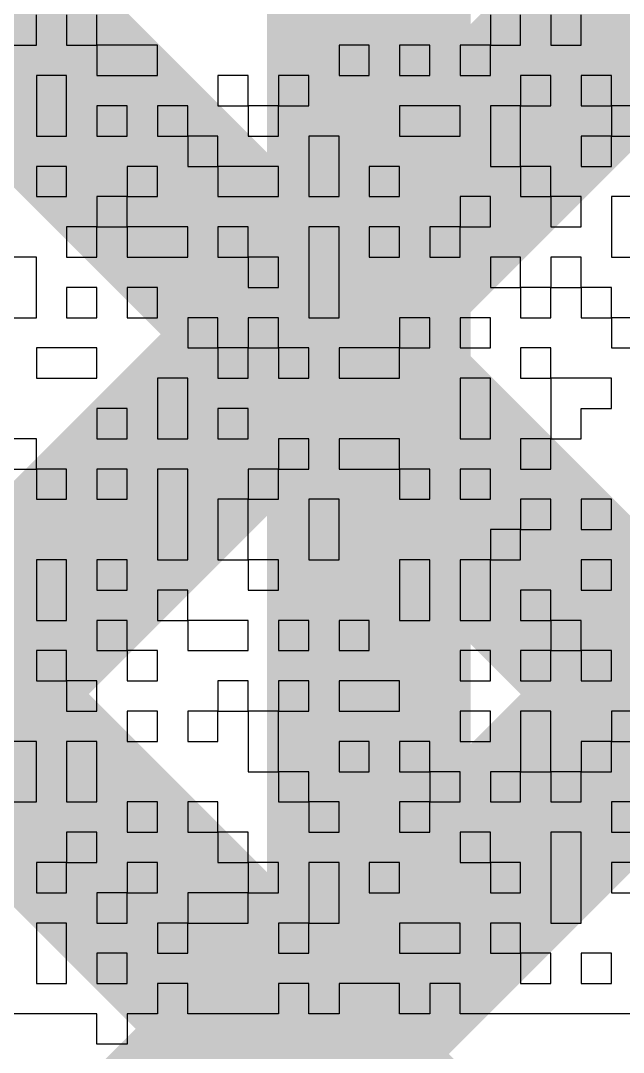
# Model space of a CAD drawing. Header units: millimetres. Extents: x 3.06 to 5.82, y 1.29 to 3.84.
# Drawn here: x 4.61332 to 4.637, y 1.85268 to 1.89322 of the extents above; entities that cross this region are included whole.
import ezdxf

# ---------------------------------------------------------------- set-up
doc = ezdxf.new("R2010")
doc.units = ezdxf.units.MM
doc.header["$MEASUREMENT"] = 0
for name, color, linetype in [('BottomLayer', 5, 'Continuous'), ('TopLayer', 1, 'Continuous'), ('TopOverlay', 2, 'Continuous')]:
    doc.layers.add(name, color=color, linetype=linetype)

msp = doc.modelspace()

# ---------------------------------------------------------------- linework, layer by layer
at = {"layer": 'BottomLayer', "const_width": 0.008}
for points in [[(4.26286, 1.491), (4.728458, 1.956598)], [(4.548786, 1.956598), (5.014384, 1.491)], [(4.57707, 1.956598), (5.022308, 1.511361)], [(4.602187, 1.886896), (4.671889, 1.956598)], [(4.603589, 1.860014), (4.700174, 1.956598)], [(4.605987, 1.871113), (4.9861, 1.491)]]:
    msp.add_lwpolyline(points, dxfattribs=at)
at = {"layer": 'TopLayer'}
for points, const_width in [([(4.627, 1.857113), (4.627, 1.971887)], 0.008), ([(4.577984, 1.9274), (4.627, 1.878384)], 0.008), ([(4.602534, 1.887243), (4.627, 1.911709)], 0.008), ([(4.602743, 1.859168), (4.627, 1.883425)], 0.008), ([(4.605945, 1.871155), (4.623494, 1.853606)], 0.008), ([(4.617887, 1.848), (4.627, 1.857113)], 0.008), ([(4.627, 1.826), (4.649, 1.848)], 0.022)]:
    msp.add_lwpolyline(points, dxfattribs=dict(at, const_width=const_width))
at = {"layer": 'TopLayer', "const_width": 0.004}
for points in [[(4.625, 1.883425, 1), (4.629, 1.883425, 1)], [(4.625, 1.878384, 1), (4.629, 1.878384, 1)], [(4.625, 1.857113, 1), (4.629, 1.857113, 1)], [(4.625, 1.857113, 1), (4.629, 1.857113, 1)], [(4.621494, 1.853606, 1), (4.625494, 1.853606, 1)]]:
    msp.add_lwpolyline(points, format="xyb", close=True, dxfattribs=at)
at = {"layer": 'TopOverlay'}
for p, q in [((4.613934, 1.892254), (4.613934, 1.893443)), ((4.615123, 1.893443), (4.615123, 1.892254)), ((4.616313, 1.892254), (4.616313, 1.893443)), ((4.631773, 1.893443), (4.631773, 1.892254)), ((4.632962, 1.892254), (4.632962, 1.893443)), ((4.634151, 1.893443), (4.634151, 1.892254)), ((4.635341, 1.892254), (4.635341, 1.893443)), ((4.612745, 1.892254), (4.613934, 1.892254)), ((4.615123, 1.892254), (4.616313, 1.892254)), ((4.616313, 1.892254), (4.616313, 1.891065)), ((4.618691, 1.892254), (4.616313, 1.892254)), ((4.618691, 1.891065), (4.618691, 1.892254)), ((4.627016, 1.892254), (4.625827, 1.892254)), ((4.625827, 1.892254), (4.625827, 1.891065)), ((4.627016, 1.891065), (4.627016, 1.892254)), ((4.629394, 1.892254), (4.628205, 1.892254)), ((4.628205, 1.892254), (4.628205, 1.891065)), ((4.629394, 1.891065), (4.629394, 1.892254)), ((4.631773, 1.892254), (4.630584, 1.892254)), ((4.630584, 1.892254), (4.630584, 1.891065)), ((4.631773, 1.892254), (4.632962, 1.892254)), ((4.631773, 1.891065), (4.631773, 1.892254)), ((4.634151, 1.892254), (4.635341, 1.892254)), ((4.615123, 1.891065), (4.613934, 1.891065)), ((4.613934, 1.891065), (4.613934, 1.889875)), ((4.615123, 1.889875), (4.615123, 1.891065)), ((4.616313, 1.891065), (4.618691, 1.891065)), ((4.622259, 1.891065), (4.62107, 1.891065)), ((4.62107, 1.891065), (4.62107, 1.889875)), ((4.622259, 1.889875), (4.622259, 1.891065)), ((4.624637, 1.891065), (4.623448, 1.891065)), ((4.623448, 1.891065), (4.623448, 1.889875)), ((4.624637, 1.889875), (4.624637, 1.891065)), ((4.625827, 1.891065), (4.627016, 1.891065)), ((4.628205, 1.891065), (4.629394, 1.891065)), ((4.630584, 1.891065), (4.631773, 1.891065)), ((4.634151, 1.891065), (4.632962, 1.891065)), ((4.632962, 1.891065), (4.632962, 1.889875)), ((4.634151, 1.889875), (4.634151, 1.891065)), ((4.63653, 1.891065), (4.635341, 1.891065)), ((4.635341, 1.891065), (4.635341, 1.889875)), ((4.63653, 1.889875), (4.63653, 1.891065)), ((4.613934, 1.889875), (4.613934, 1.888686)), ((4.615123, 1.888686), (4.615123, 1.889875)), ((4.617502, 1.889875), (4.616313, 1.889875)), ((4.616313, 1.889875), (4.616313, 1.888686)), ((4.617502, 1.888686), (4.617502, 1.889875)), ((4.61988, 1.889875), (4.618691, 1.889875)), ((4.618691, 1.889875), (4.618691, 1.888686)), ((4.61988, 1.888686), (4.61988, 1.889875)), ((4.62107, 1.889875), (4.622259, 1.889875)), ((4.622259, 1.889875), (4.622259, 1.888686)), ((4.623448, 1.889875), (4.622259, 1.889875)), ((4.623448, 1.889875), (4.624637, 1.889875)), ((4.623448, 1.888686), (4.623448, 1.889875)), ((4.630584, 1.889875), (4.628205, 1.889875)), ((4.628205, 1.889875), (4.628205, 1.888686)), ((4.630584, 1.888686), (4.630584, 1.889875)), ((4.632962, 1.889875), (4.631773, 1.889875)), ((4.631773, 1.889875), (4.631773, 1.888686)), ((4.632962, 1.889875), (4.634151, 1.889875)), ((4.632962, 1.888686), (4.632962, 1.889875)), ((4.635341, 1.889875), (4.63653, 1.889875)), ((4.63653, 1.889875), (4.63653, 1.888686)), ((4.637719, 1.889875), (4.63653, 1.889875)), ((4.613934, 1.888686), (4.615123, 1.888686)), ((4.616313, 1.888686), (4.617502, 1.888686)), ((4.618691, 1.888686), (4.61988, 1.888686)), ((4.61988, 1.888686), (4.61988, 1.887497)), ((4.62107, 1.888686), (4.61988, 1.888686)), ((4.62107, 1.887497), (4.62107, 1.888686)), ((4.622259, 1.888686), (4.623448, 1.888686)), ((4.625827, 1.888686), (4.624637, 1.888686)), ((4.624637, 1.888686), (4.624637, 1.887497)), ((4.625827, 1.887497), (4.625827, 1.888686)), ((4.628205, 1.888686), (4.630584, 1.888686)), ((4.631773, 1.888686), (4.631773, 1.887497)), ((4.632962, 1.887497), (4.632962, 1.888686)), ((4.63653, 1.888686), (4.635341, 1.888686)), ((4.635341, 1.888686), (4.635341, 1.887497)), ((4.63653, 1.888686), (4.637719, 1.888686)), ((4.63653, 1.887497), (4.63653, 1.888686)), ((4.615123, 1.887497), (4.613934, 1.887497)), ((4.613934, 1.887497), (4.613934, 1.886308)), ((4.615123, 1.886308), (4.615123, 1.887497)), ((4.618691, 1.887497), (4.617502, 1.887497)), ((4.617502, 1.887497), (4.617502, 1.886308)), ((4.618691, 1.886308), (4.618691, 1.887497)), ((4.61988, 1.887497), (4.62107, 1.887497)), ((4.62107, 1.887497), (4.62107, 1.886308)), ((4.623448, 1.887497), (4.62107, 1.887497)), ((4.623448, 1.886308), (4.623448, 1.887497)), ((4.624637, 1.887497), (4.624637, 1.886308)), ((4.625827, 1.886308), (4.625827, 1.887497)), ((4.628205, 1.887497), (4.627016, 1.887497)), ((4.627016, 1.887497), (4.627016, 1.886308)), ((4.628205, 1.886308), (4.628205, 1.887497)), ((4.631773, 1.887497), (4.632962, 1.887497)), ((4.632962, 1.887497), (4.632962, 1.886308)), ((4.634151, 1.887497), (4.632962, 1.887497)), ((4.634151, 1.886308), (4.634151, 1.887497)), ((4.635341, 1.887497), (4.63653, 1.887497)), ((4.613934, 1.886308), (4.615123, 1.886308)), ((4.617502, 1.886308), (4.616313, 1.886308)), ((4.616313, 1.886308), (4.616313, 1.885118)), ((4.617502, 1.886308), (4.618691, 1.886308)), ((4.617502, 1.885118), (4.617502, 1.886308)), ((4.62107, 1.886308), (4.623448, 1.886308)), ((4.624637, 1.886308), (4.625827, 1.886308)), ((4.627016, 1.886308), (4.628205, 1.886308)), ((4.631773, 1.886308), (4.630584, 1.886308)), ((4.630584, 1.886308), (4.630584, 1.885118)), ((4.631773, 1.885118), (4.631773, 1.886308)), ((4.632962, 1.886308), (4.634151, 1.886308)), ((4.634151, 1.886308), (4.634151, 1.885118)), ((4.635341, 1.886308), (4.634151, 1.886308)), ((4.635341, 1.885118), (4.635341, 1.886308)), ((4.637719, 1.886308), (4.63653, 1.886308)), ((4.63653, 1.886308), (4.63653, 1.885118)), ((4.616313, 1.885118), (4.615123, 1.885118)), ((4.615123, 1.885118), (4.615123, 1.883929)), ((4.616313, 1.885118), (4.617502, 1.885118)), ((4.616313, 1.883929), (4.616313, 1.885118)), ((4.617502, 1.885118), (4.617502, 1.883929)), ((4.61988, 1.885118), (4.617502, 1.885118)), ((4.61988, 1.883929), (4.61988, 1.885118)), ((4.622259, 1.885118), (4.62107, 1.885118)), ((4.62107, 1.885118), (4.62107, 1.883929)), ((4.622259, 1.883929), (4.622259, 1.885118)), ((4.625827, 1.885118), (4.624637, 1.885118)), ((4.624637, 1.885118), (4.624637, 1.883929)), ((4.625827, 1.883929), (4.625827, 1.885118)), ((4.628205, 1.885118), (4.627016, 1.885118)), ((4.627016, 1.885118), (4.627016, 1.883929)), ((4.628205, 1.883929), (4.628205, 1.885118)), ((4.630584, 1.885118), (4.629394, 1.885118)), ((4.629394, 1.885118), (4.629394, 1.883929)), ((4.630584, 1.885118), (4.631773, 1.885118)), ((4.630584, 1.883929), (4.630584, 1.885118)), ((4.634151, 1.885118), (4.635341, 1.885118)), ((4.63653, 1.885118), (4.63653, 1.883929)), ((4.613934, 1.883929), (4.612745, 1.883929)), ((4.613934, 1.88274), (4.613934, 1.883929)), ((4.615123, 1.883929), (4.616313, 1.883929)), ((4.617502, 1.883929), (4.61988, 1.883929)), ((4.62107, 1.883929), (4.622259, 1.883929)), ((4.622259, 1.883929), (4.622259, 1.88274)), ((4.623448, 1.883929), (4.622259, 1.883929)), ((4.623448, 1.88274), (4.623448, 1.883929)), ((4.624637, 1.883929), (4.624637, 1.88274)), ((4.625827, 1.88274), (4.625827, 1.883929)), ((4.627016, 1.883929), (4.628205, 1.883929)), ((4.629394, 1.883929), (4.630584, 1.883929)), ((4.632962, 1.883929), (4.631773, 1.883929)), ((4.631773, 1.883929), (4.631773, 1.88274)), ((4.632962, 1.88274), (4.632962, 1.883929)), ((4.635341, 1.883929), (4.634151, 1.883929)), ((4.634151, 1.883929), (4.634151, 1.88274)), ((4.635341, 1.88274), (4.635341, 1.883929)), ((4.63653, 1.883929), (4.637719, 1.883929)), ((4.613934, 1.881551), (4.613934, 1.88274)), ((4.616313, 1.88274), (4.615123, 1.88274)), ((4.615123, 1.88274), (4.615123, 1.881551)), ((4.616313, 1.881551), (4.616313, 1.88274)), ((4.618691, 1.88274), (4.617502, 1.88274)), ((4.617502, 1.88274), (4.617502, 1.881551)), ((4.618691, 1.881551), (4.618691, 1.88274)), ((4.622259, 1.88274), (4.623448, 1.88274)), ((4.624637, 1.88274), (4.624637, 1.881551)), ((4.625827, 1.881551), (4.625827, 1.88274)), ((4.631773, 1.88274), (4.632962, 1.88274)), ((4.632962, 1.88274), (4.632962, 1.881551)), ((4.634151, 1.88274), (4.632962, 1.88274)), ((4.634151, 1.881551), (4.634151, 1.88274)), ((4.634151, 1.88274), (4.635341, 1.88274)), ((4.635341, 1.88274), (4.635341, 1.881551)), ((4.63653, 1.88274), (4.635341, 1.88274)), ((4.63653, 1.881551), (4.63653, 1.88274)), ((4.612745, 1.881551), (4.613934, 1.881551)), ((4.615123, 1.881551), (4.616313, 1.881551)), ((4.617502, 1.881551), (4.618691, 1.881551)), ((4.62107, 1.881551), (4.61988, 1.881551)), ((4.61988, 1.881551), (4.61988, 1.880361)), ((4.62107, 1.880361), (4.62107, 1.881551)), ((4.623448, 1.881551), (4.622259, 1.881551)), ((4.622259, 1.881551), (4.622259, 1.880361)), ((4.623448, 1.880361), (4.623448, 1.881551)), ((4.624637, 1.881551), (4.625827, 1.881551)), ((4.629394, 1.881551), (4.628205, 1.881551)), ((4.628205, 1.881551), (4.628205, 1.880361)), ((4.629394, 1.880361), (4.629394, 1.881551)), ((4.631773, 1.881551), (4.630584, 1.881551)), ((4.630584, 1.881551), (4.630584, 1.880361)), ((4.631773, 1.880361), (4.631773, 1.881551)), ((4.632962, 1.881551), (4.634151, 1.881551)), ((4.635341, 1.881551), (4.63653, 1.881551)), ((4.63653, 1.881551), (4.63653, 1.880361)), ((4.637719, 1.881551), (4.63653, 1.881551)), ((4.616313, 1.880361), (4.613934, 1.880361)), ((4.613934, 1.880361), (4.613934, 1.879172)), ((4.616313, 1.879172), (4.616313, 1.880361)), ((4.61988, 1.880361), (4.62107, 1.880361)), ((4.62107, 1.880361), (4.62107, 1.879172)), ((4.622259, 1.880361), (4.62107, 1.880361)), ((4.622259, 1.880361), (4.623448, 1.880361)), ((4.622259, 1.879172), (4.622259, 1.880361)), ((4.623448, 1.880361), (4.623448, 1.879172)), ((4.624637, 1.880361), (4.623448, 1.880361)), ((4.624637, 1.879172), (4.624637, 1.880361)), ((4.628205, 1.880361), (4.625827, 1.880361)), ((4.625827, 1.880361), (4.625827, 1.879172)), ((4.628205, 1.880361), (4.629394, 1.880361)), ((4.628205, 1.879172), (4.628205, 1.880361)), ((4.630584, 1.880361), (4.631773, 1.880361)), ((4.634151, 1.880361), (4.632962, 1.880361)), ((4.632962, 1.880361), (4.632962, 1.879172)), ((4.634151, 1.879172), (4.634151, 1.880361)), ((4.63653, 1.880361), (4.637719, 1.880361)), ((4.613934, 1.879172), (4.616313, 1.879172)), ((4.61988, 1.879172), (4.618691, 1.879172)), ((4.618691, 1.879172), (4.618691, 1.877983)), ((4.61988, 1.877983), (4.61988, 1.879172)), ((4.62107, 1.879172), (4.622259, 1.879172)), ((4.623448, 1.879172), (4.624637, 1.879172)), ((4.625827, 1.879172), (4.628205, 1.879172)), ((4.631773, 1.879172), (4.630584, 1.879172)), ((4.630584, 1.879172), (4.630584, 1.877983)), ((4.631773, 1.877983), (4.631773, 1.879172)), ((4.632962, 1.879172), (4.634151, 1.879172)), ((4.634151, 1.879172), (4.634151, 1.877983)), ((4.63653, 1.879172), (4.634151, 1.879172)), ((4.63653, 1.877983), (4.63653, 1.879172)), ((4.617502, 1.877983), (4.616313, 1.877983)), ((4.616313, 1.877983), (4.616313, 1.876794)), ((4.617502, 1.876794), (4.617502, 1.877983)), ((4.618691, 1.877983), (4.618691, 1.876794)), ((4.61988, 1.876794), (4.61988, 1.877983)), ((4.622259, 1.877983), (4.62107, 1.877983)), ((4.62107, 1.877983), (4.62107, 1.876794)), ((4.622259, 1.876794), (4.622259, 1.877983)), ((4.630584, 1.877983), (4.630584, 1.876794)), ((4.631773, 1.876794), (4.631773, 1.877983)), ((4.634151, 1.877983), (4.634151, 1.876794)), ((4.635341, 1.876794), (4.635341, 1.877983)), ((4.635341, 1.877983), (4.63653, 1.877983)), ((4.613934, 1.876794), (4.611556, 1.876794)), ((4.613934, 1.875604), (4.613934, 1.876794)), ((4.616313, 1.876794), (4.617502, 1.876794)), ((4.618691, 1.876794), (4.61988, 1.876794)), ((4.62107, 1.876794), (4.622259, 1.876794)), ((4.624637, 1.876794), (4.623448, 1.876794)), ((4.623448, 1.876794), (4.623448, 1.875604)), ((4.624637, 1.875604), (4.624637, 1.876794)), ((4.628205, 1.876794), (4.625827, 1.876794)), ((4.625827, 1.876794), (4.625827, 1.875604)), ((4.628205, 1.875604), (4.628205, 1.876794)), ((4.630584, 1.876794), (4.631773, 1.876794)), ((4.634151, 1.876794), (4.632962, 1.876794)), ((4.632962, 1.876794), (4.632962, 1.875604)), ((4.634151, 1.876794), (4.635341, 1.876794)), ((4.634151, 1.875604), (4.634151, 1.876794)), ((4.611556, 1.875604), (4.613934, 1.875604)), ((4.613934, 1.875604), (4.613934, 1.874415)), ((4.615123, 1.875604), (4.613934, 1.875604)), ((4.615123, 1.874415), (4.615123, 1.875604)), ((4.617502, 1.875604), (4.616313, 1.875604)), ((4.616313, 1.875604), (4.616313, 1.874415)), ((4.617502, 1.874415), (4.617502, 1.875604)), ((4.61988, 1.875604), (4.618691, 1.875604)), ((4.618691, 1.875604), (4.618691, 1.874415)), ((4.61988, 1.874415), (4.61988, 1.875604)), ((4.623448, 1.875604), (4.622259, 1.875604)), ((4.622259, 1.875604), (4.622259, 1.874415)), ((4.623448, 1.875604), (4.624637, 1.875604)), ((4.623448, 1.874415), (4.623448, 1.875604)), ((4.625827, 1.875604), (4.628205, 1.875604)), ((4.628205, 1.875604), (4.628205, 1.874415)), ((4.629394, 1.875604), (4.628205, 1.875604)), ((4.629394, 1.874415), (4.629394, 1.875604)), ((4.631773, 1.875604), (4.630584, 1.875604)), ((4.630584, 1.875604), (4.630584, 1.874415)), ((4.631773, 1.874415), (4.631773, 1.875604)), ((4.632962, 1.875604), (4.634151, 1.875604)), ((4.613934, 1.874415), (4.615123, 1.874415)), ((4.616313, 1.874415), (4.617502, 1.874415)), ((4.618691, 1.874415), (4.618691, 1.873226)), ((4.61988, 1.873226), (4.61988, 1.874415)), ((4.622259, 1.874415), (4.62107, 1.874415)), ((4.62107, 1.874415), (4.62107, 1.873226)), ((4.622259, 1.874415), (4.623448, 1.874415)), ((4.622259, 1.873226), (4.622259, 1.874415)), ((4.625827, 1.874415), (4.624637, 1.874415)), ((4.624637, 1.874415), (4.624637, 1.873226)), ((4.625827, 1.873226), (4.625827, 1.874415)), ((4.628205, 1.874415), (4.629394, 1.874415)), ((4.630584, 1.874415), (4.631773, 1.874415)), ((4.634151, 1.874415), (4.632962, 1.874415)), ((4.632962, 1.874415), (4.632962, 1.873226)), ((4.634151, 1.873226), (4.634151, 1.874415)), ((4.63653, 1.874415), (4.635341, 1.874415)), ((4.635341, 1.874415), (4.635341, 1.873226)), ((4.63653, 1.873226), (4.63653, 1.874415)), ((4.618691, 1.873226), (4.618691, 1.872037)), ((4.61988, 1.872037), (4.61988, 1.873226)), ((4.62107, 1.873226), (4.62107, 1.872037)), ((4.622259, 1.872037), (4.622259, 1.873226)), ((4.624637, 1.873226), (4.624637, 1.872037)), ((4.625827, 1.872037), (4.625827, 1.873226)), ((4.632962, 1.873226), (4.631773, 1.873226)), ((4.631773, 1.873226), (4.631773, 1.872037)), ((4.632962, 1.873226), (4.634151, 1.873226)), ((4.632962, 1.872037), (4.632962, 1.873226)), ((4.635341, 1.873226), (4.63653, 1.873226)), ((4.615123, 1.872037), (4.613934, 1.872037)), ((4.613934, 1.872037), (4.613934, 1.870847)), ((4.615123, 1.870847), (4.615123, 1.872037)), ((4.617502, 1.872037), (4.616313, 1.872037)), ((4.616313, 1.872037), (4.616313, 1.870847)), ((4.617502, 1.870847), (4.617502, 1.872037)), ((4.618691, 1.872037), (4.61988, 1.872037)), ((4.62107, 1.872037), (4.622259, 1.872037)), ((4.622259, 1.872037), (4.622259, 1.870847)), ((4.623448, 1.872037), (4.622259, 1.872037)), ((4.623448, 1.870847), (4.623448, 1.872037)), ((4.624637, 1.872037), (4.625827, 1.872037)), ((4.629394, 1.872037), (4.628205, 1.872037)), ((4.628205, 1.872037), (4.628205, 1.870847)), ((4.629394, 1.870847), (4.629394, 1.872037)), ((4.631773, 1.872037), (4.630584, 1.872037)), ((4.630584, 1.872037), (4.630584, 1.870847)), ((4.631773, 1.872037), (4.632962, 1.872037)), ((4.631773, 1.870847), (4.631773, 1.872037)), ((4.63653, 1.872037), (4.635341, 1.872037)), ((4.635341, 1.872037), (4.635341, 1.870847)), ((4.63653, 1.870847), (4.63653, 1.872037)), ((4.613934, 1.870847), (4.613934, 1.869658)), ((4.615123, 1.869658), (4.615123, 1.870847)), ((4.616313, 1.870847), (4.617502, 1.870847)), ((4.61988, 1.870847), (4.618691, 1.870847)), ((4.618691, 1.870847), (4.618691, 1.869658)), ((4.61988, 1.869658), (4.61988, 1.870847)), ((4.622259, 1.870847), (4.623448, 1.870847)), ((4.628205, 1.870847), (4.628205, 1.869658)), ((4.629394, 1.869658), (4.629394, 1.870847)), ((4.630584, 1.870847), (4.630584, 1.869658)), ((4.631773, 1.869658), (4.631773, 1.870847)), ((4.634151, 1.870847), (4.632962, 1.870847)), ((4.632962, 1.870847), (4.632962, 1.869658)), ((4.634151, 1.869658), (4.634151, 1.870847)), ((4.635341, 1.870847), (4.63653, 1.870847)), ((4.613934, 1.869658), (4.615123, 1.869658)), ((4.617502, 1.869658), (4.616313, 1.869658)), ((4.616313, 1.869658), (4.616313, 1.868469)), ((4.617502, 1.868469), (4.617502, 1.869658)), ((4.618691, 1.869658), (4.61988, 1.869658)), ((4.61988, 1.869658), (4.61988, 1.868469)), ((4.622259, 1.869658), (4.61988, 1.869658)), ((4.622259, 1.868469), (4.622259, 1.869658)), ((4.624637, 1.869658), (4.623448, 1.869658)), ((4.623448, 1.869658), (4.623448, 1.868469)), ((4.624637, 1.868469), (4.624637, 1.869658)), ((4.627016, 1.869658), (4.625827, 1.869658)), ((4.625827, 1.869658), (4.625827, 1.868469)), ((4.627016, 1.868469), (4.627016, 1.869658)), ((4.628205, 1.869658), (4.629394, 1.869658)), ((4.630584, 1.869658), (4.631773, 1.869658)), ((4.632962, 1.869658), (4.634151, 1.869658)), ((4.634151, 1.869658), (4.634151, 1.868469)), ((4.635341, 1.869658), (4.634151, 1.869658)), ((4.635341, 1.868469), (4.635341, 1.869658)), ((4.615123, 1.868469), (4.613934, 1.868469)), ((4.613934, 1.868469), (4.613934, 1.867279)), ((4.615123, 1.867279), (4.615123, 1.868469)), ((4.616313, 1.868469), (4.617502, 1.868469)), ((4.617502, 1.868469), (4.617502, 1.867279)), ((4.618691, 1.868469), (4.617502, 1.868469)), ((4.618691, 1.867279), (4.618691, 1.868469)), ((4.61988, 1.868469), (4.622259, 1.868469)), ((4.623448, 1.868469), (4.624637, 1.868469)), ((4.625827, 1.868469), (4.627016, 1.868469)), ((4.631773, 1.868469), (4.630584, 1.868469)), ((4.630584, 1.868469), (4.630584, 1.867279)), ((4.631773, 1.867279), (4.631773, 1.868469)), ((4.634151, 1.868469), (4.632962, 1.868469)), ((4.632962, 1.868469), (4.632962, 1.867279)), ((4.634151, 1.868469), (4.635341, 1.868469)), ((4.634151, 1.867279), (4.634151, 1.868469)), ((4.635341, 1.868469), (4.635341, 1.867279)), ((4.63653, 1.868469), (4.635341, 1.868469)), ((4.63653, 1.867279), (4.63653, 1.868469)), ((4.613934, 1.867279), (4.615123, 1.867279)), ((4.615123, 1.867279), (4.615123, 1.86609)), ((4.616313, 1.867279), (4.615123, 1.867279)), ((4.616313, 1.86609), (4.616313, 1.867279)), ((4.617502, 1.867279), (4.618691, 1.867279)), ((4.622259, 1.867279), (4.62107, 1.867279)), ((4.62107, 1.867279), (4.62107, 1.86609)), ((4.622259, 1.86609), (4.622259, 1.867279)), ((4.624637, 1.867279), (4.623448, 1.867279)), ((4.623448, 1.867279), (4.623448, 1.86609)), ((4.624637, 1.86609), (4.624637, 1.867279)), ((4.628205, 1.867279), (4.625827, 1.867279)), ((4.625827, 1.867279), (4.625827, 1.86609)), ((4.628205, 1.86609), (4.628205, 1.867279)), ((4.630584, 1.867279), (4.631773, 1.867279)), ((4.632962, 1.867279), (4.634151, 1.867279)), ((4.635341, 1.867279), (4.63653, 1.867279)), ((4.615123, 1.86609), (4.616313, 1.86609)), ((4.618691, 1.86609), (4.617502, 1.86609)), ((4.617502, 1.86609), (4.617502, 1.864901)), ((4.618691, 1.864901), (4.618691, 1.86609)), ((4.62107, 1.86609), (4.61988, 1.86609)), ((4.61988, 1.86609), (4.61988, 1.864901)), ((4.62107, 1.864901), (4.62107, 1.86609)), ((4.62107, 1.86609), (4.622259, 1.86609)), ((4.622259, 1.86609), (4.622259, 1.864901)), ((4.623448, 1.86609), (4.622259, 1.86609)), ((4.623448, 1.86609), (4.624637, 1.86609)), ((4.623448, 1.864901), (4.623448, 1.86609)), ((4.625827, 1.86609), (4.628205, 1.86609)), ((4.631773, 1.86609), (4.630584, 1.86609)), ((4.630584, 1.86609), (4.630584, 1.864901)), ((4.631773, 1.864901), (4.631773, 1.86609)), ((4.634151, 1.86609), (4.632962, 1.86609)), ((4.632962, 1.86609), (4.632962, 1.864901)), ((4.634151, 1.864901), (4.634151, 1.86609)), ((4.637719, 1.86609), (4.63653, 1.86609)), ((4.63653, 1.86609), (4.63653, 1.864901)), ((4.613934, 1.864901), (4.612745, 1.864901)), ((4.613934, 1.863712), (4.613934, 1.864901)), ((4.616313, 1.864901), (4.615123, 1.864901)), ((4.615123, 1.864901), (4.615123, 1.863712)), ((4.616313, 1.863712), (4.616313, 1.864901)), ((4.617502, 1.864901), (4.618691, 1.864901)), ((4.61988, 1.864901), (4.62107, 1.864901)), ((4.622259, 1.864901), (4.622259, 1.863712)), ((4.623448, 1.863712), (4.623448, 1.864901)), ((4.627016, 1.864901), (4.625827, 1.864901)), ((4.625827, 1.864901), (4.625827, 1.863712)), ((4.627016, 1.863712), (4.627016, 1.864901)), ((4.629394, 1.864901), (4.628205, 1.864901)), ((4.628205, 1.864901), (4.628205, 1.863712)), ((4.629394, 1.863712), (4.629394, 1.864901)), ((4.630584, 1.864901), (4.631773, 1.864901)), ((4.632962, 1.864901), (4.632962, 1.863712)), ((4.634151, 1.863712), (4.634151, 1.864901)), ((4.63653, 1.864901), (4.635341, 1.864901)), ((4.635341, 1.864901), (4.635341, 1.863712)), ((4.63653, 1.864901), (4.637719, 1.864901)), ((4.63653, 1.863712), (4.63653, 1.864901)), ((4.613934, 1.862523), (4.613934, 1.863712)), ((4.615123, 1.863712), (4.615123, 1.862523)), ((4.616313, 1.862523), (4.616313, 1.863712)), ((4.622259, 1.863712), (4.623448, 1.863712)), ((4.623448, 1.863712), (4.623448, 1.862523)), ((4.624637, 1.863712), (4.623448, 1.863712)), ((4.624637, 1.862523), (4.624637, 1.863712)), ((4.625827, 1.863712), (4.627016, 1.863712)), ((4.628205, 1.863712), (4.629394, 1.863712)), ((4.629394, 1.863712), (4.629394, 1.862523)), ((4.630584, 1.863712), (4.629394, 1.863712)), ((4.630584, 1.862523), (4.630584, 1.863712)), ((4.632962, 1.863712), (4.631773, 1.863712)), ((4.631773, 1.863712), (4.631773, 1.862523)), ((4.632962, 1.863712), (4.634151, 1.863712)), ((4.632962, 1.862523), (4.632962, 1.863712)), ((4.634151, 1.863712), (4.634151, 1.862523)), ((4.635341, 1.863712), (4.634151, 1.863712)), ((4.635341, 1.863712), (4.63653, 1.863712)), ((4.635341, 1.862523), (4.635341, 1.863712)), ((4.612745, 1.862523), (4.613934, 1.862523)), ((4.615123, 1.862523), (4.616313, 1.862523)), ((4.618691, 1.862523), (4.617502, 1.862523)), ((4.617502, 1.862523), (4.617502, 1.861333)), ((4.618691, 1.861333), (4.618691, 1.862523)), ((4.62107, 1.862523), (4.61988, 1.862523)), ((4.61988, 1.862523), (4.61988, 1.861333)), ((4.62107, 1.861333), (4.62107, 1.862523)), ((4.623448, 1.862523), (4.624637, 1.862523)), ((4.624637, 1.862523), (4.624637, 1.861333)), ((4.625827, 1.862523), (4.624637, 1.862523)), ((4.625827, 1.861333), (4.625827, 1.862523)), ((4.629394, 1.862523), (4.628205, 1.862523)), ((4.628205, 1.862523), (4.628205, 1.861333)), ((4.629394, 1.862523), (4.630584, 1.862523)), ((4.629394, 1.861333), (4.629394, 1.862523)), ((4.631773, 1.862523), (4.632962, 1.862523)), ((4.634151, 1.862523), (4.635341, 1.862523)), ((4.637719, 1.862523), (4.63653, 1.862523)), ((4.63653, 1.862523), (4.63653, 1.861333)), ((4.616313, 1.861333), (4.615123, 1.861333)), ((4.615123, 1.861333), (4.615123, 1.860144)), ((4.616313, 1.860144), (4.616313, 1.861333)), ((4.617502, 1.861333), (4.618691, 1.861333)), ((4.61988, 1.861333), (4.62107, 1.861333)), ((4.62107, 1.861333), (4.62107, 1.860144)), ((4.622259, 1.861333), (4.62107, 1.861333)), ((4.622259, 1.860144), (4.622259, 1.861333)), ((4.624637, 1.861333), (4.625827, 1.861333)), ((4.628205, 1.861333), (4.629394, 1.861333)), ((4.631773, 1.861333), (4.630584, 1.861333)), ((4.630584, 1.861333), (4.630584, 1.860144)), ((4.631773, 1.860144), (4.631773, 1.861333)), ((4.635341, 1.861333), (4.634151, 1.861333)), ((4.634151, 1.861333), (4.634151, 1.860144)), ((4.635341, 1.860144), (4.635341, 1.861333)), ((4.63653, 1.861333), (4.637719, 1.861333)), ((4.615123, 1.860144), (4.613934, 1.860144)), ((4.613934, 1.860144), (4.613934, 1.858955)), ((4.615123, 1.860144), (4.616313, 1.860144)), ((4.615123, 1.858955), (4.615123, 1.860144)), ((4.618691, 1.860144), (4.617502, 1.860144)), ((4.617502, 1.860144), (4.617502, 1.858955)), ((4.618691, 1.858955), (4.618691, 1.860144)), ((4.62107, 1.860144), (4.622259, 1.860144)), ((4.622259, 1.860144), (4.622259, 1.858955)), ((4.623448, 1.860144), (4.622259, 1.860144)), ((4.623448, 1.858955), (4.623448, 1.860144)), ((4.625827, 1.860144), (4.624637, 1.860144)), ((4.624637, 1.860144), (4.624637, 1.858955)), ((4.625827, 1.858955), (4.625827, 1.860144)), ((4.628205, 1.860144), (4.627016, 1.860144)), ((4.627016, 1.860144), (4.627016, 1.858955)), ((4.628205, 1.858955), (4.628205, 1.860144)), ((4.630584, 1.860144), (4.631773, 1.860144)), ((4.631773, 1.860144), (4.631773, 1.858955)), ((4.632962, 1.860144), (4.631773, 1.860144)), ((4.632962, 1.858955), (4.632962, 1.860144)), ((4.634151, 1.860144), (4.634151, 1.858955)), ((4.635341, 1.858955), (4.635341, 1.860144)), ((4.637719, 1.860144), (4.63653, 1.860144)), ((4.63653, 1.860144), (4.63653, 1.858955)), ((4.613934, 1.858955), (4.615123, 1.858955)), ((4.617502, 1.858955), (4.616313, 1.858955)), ((4.616313, 1.858955), (4.616313, 1.857765)), ((4.617502, 1.858955), (4.618691, 1.858955)), ((4.617502, 1.857765), (4.617502, 1.858955)), ((4.622259, 1.858955), (4.61988, 1.858955)), ((4.61988, 1.858955), (4.61988, 1.857765)), ((4.622259, 1.858955), (4.623448, 1.858955)), ((4.622259, 1.857765), (4.622259, 1.858955)), ((4.624637, 1.858955), (4.624637, 1.857765)), ((4.625827, 1.857765), (4.625827, 1.858955)), ((4.627016, 1.858955), (4.628205, 1.858955)), ((4.631773, 1.858955), (4.632962, 1.858955)), ((4.634151, 1.858955), (4.634151, 1.857765)), ((4.635341, 1.857765), (4.635341, 1.858955)), ((4.63653, 1.858955), (4.637719, 1.858955)), ((4.615123, 1.857765), (4.613934, 1.857765)), ((4.613934, 1.857765), (4.613934, 1.856576)), ((4.615123, 1.856576), (4.615123, 1.857765)), ((4.616313, 1.857765), (4.617502, 1.857765)), ((4.61988, 1.857765), (4.618691, 1.857765)), ((4.618691, 1.857765), (4.618691, 1.856576)), ((4.61988, 1.857765), (4.622259, 1.857765)), ((4.61988, 1.856576), (4.61988, 1.857765)), ((4.624637, 1.857765), (4.623448, 1.857765)), ((4.623448, 1.857765), (4.623448, 1.856576)), ((4.624637, 1.857765), (4.625827, 1.857765)), ((4.624637, 1.856576), (4.624637, 1.857765)), ((4.630584, 1.857765), (4.628205, 1.857765)), ((4.628205, 1.857765), (4.628205, 1.856576)), ((4.630584, 1.856576), (4.630584, 1.857765)), ((4.632962, 1.857765), (4.631773, 1.857765)), ((4.631773, 1.857765), (4.631773, 1.856576)), ((4.632962, 1.856576), (4.632962, 1.857765)), ((4.634151, 1.857765), (4.635341, 1.857765)), ((4.613934, 1.856576), (4.613934, 1.855387)), ((4.615123, 1.855387), (4.615123, 1.856576)), ((4.617502, 1.856576), (4.616313, 1.856576)), ((4.616313, 1.856576), (4.616313, 1.855387)), ((4.617502, 1.855387), (4.617502, 1.856576)), ((4.618691, 1.856576), (4.61988, 1.856576)), ((4.623448, 1.856576), (4.624637, 1.856576)), ((4.628205, 1.856576), (4.630584, 1.856576)), ((4.631773, 1.856576), (4.632962, 1.856576)), ((4.632962, 1.856576), (4.632962, 1.855387)), ((4.634151, 1.856576), (4.632962, 1.856576)), ((4.634151, 1.855387), (4.634151, 1.856576)), ((4.63653, 1.856576), (4.635341, 1.856576)), ((4.635341, 1.856576), (4.635341, 1.855387)), ((4.63653, 1.855387), (4.63653, 1.856576)), ((4.613934, 1.855387), (4.615123, 1.855387)), ((4.616313, 1.855387), (4.617502, 1.855387)), ((4.61988, 1.855387), (4.618691, 1.855387)), ((4.618691, 1.855387), (4.618691, 1.854198)), ((4.61988, 1.854198), (4.61988, 1.855387)), ((4.624637, 1.855387), (4.623448, 1.855387)), ((4.623448, 1.855387), (4.623448, 1.854198)), ((4.624637, 1.854198), (4.624637, 1.855387)), ((4.628205, 1.855387), (4.625827, 1.855387)), ((4.625827, 1.855387), (4.625827, 1.854198)), ((4.628205, 1.854198), (4.628205, 1.855387)), ((4.630584, 1.855387), (4.629394, 1.855387)), ((4.629394, 1.855387), (4.629394, 1.854198)), ((4.630584, 1.854198), (4.630584, 1.855387)), ((4.632962, 1.855387), (4.634151, 1.855387)), ((4.635341, 1.855387), (4.63653, 1.855387)), ((4.616313, 1.854198), (4.611556, 1.854198)), ((4.616313, 1.853009), (4.616313, 1.854198)), ((4.618691, 1.854198), (4.617502, 1.854198)), ((4.617502, 1.854198), (4.617502, 1.853009)), ((4.623448, 1.854198), (4.61988, 1.854198)), ((4.625827, 1.854198), (4.624637, 1.854198)), ((4.629394, 1.854198), (4.628205, 1.854198)), ((4.637719, 1.854198), (4.630584, 1.854198)), ((4.617502, 1.853009), (4.616313, 1.853009))]:
    msp.add_line(p, q, dxfattribs=at)

doc.saveas('drawing.dxf')
